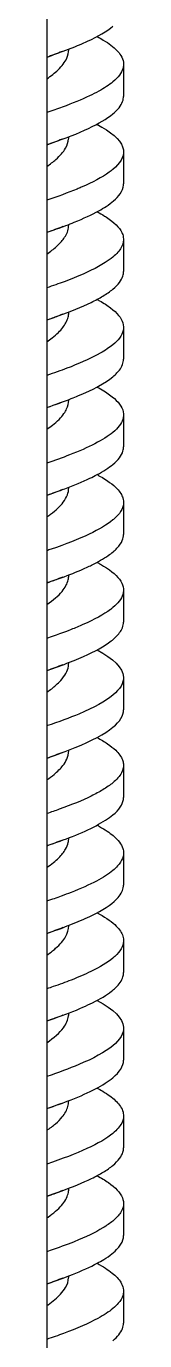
# Model space of a CAD drawing. Header units: millimetres. Extents: x 129 to 6329, y 33 to 3553.
# Drawn here: x 4577.4 to 4580.9, y 1307.8 to 1367.8 of the extents above; entities that cross this region are included whole.
import ezdxf

# ---------------------------------------------------------------- set-up
doc = ezdxf.new("R2010")
doc.units = ezdxf.units.MM
doc.layers.add('vistasIsometricas', color=255, linetype='Continuous')

msp = doc.modelspace()

# ---------------------------------------------------------------- linework, layer by layer
at = {"layer": 'vistasIsometricas', "extrusion": (0, 1, 0)}
for p, q in [((4577.379, 1483.204), (4577.379, 1143.298)), ((4578.379, 1366.773), (4578.379, 1366.793)), ((4580.879, 1366.103), (4580.879, 1364.639)), ((4578.379, 1362.773), (4578.379, 1362.793)), ((4580.879, 1362.103), (4580.879, 1360.639)), ((4578.379, 1358.773), (4578.379, 1358.793)), ((4580.879, 1358.103), (4580.879, 1356.639)), ((4578.379, 1354.773), (4578.379, 1354.793)), ((4580.879, 1354.103), (4580.879, 1352.639)), ((4578.379, 1350.773), (4578.379, 1350.793)), ((4580.879, 1350.103), (4580.879, 1348.639)), ((4578.379, 1346.773), (4578.379, 1346.793)), ((4580.879, 1346.103), (4580.879, 1344.639)), ((4578.379, 1342.773), (4578.379, 1342.793)), ((4580.879, 1342.103), (4580.879, 1340.639)), ((4578.379, 1338.773), (4578.379, 1338.793)), ((4580.879, 1338.103), (4580.879, 1336.639)), ((4578.379, 1334.773), (4578.379, 1334.793)), ((4580.879, 1334.103), (4580.879, 1332.639)), ((4578.379, 1330.773), (4578.379, 1330.793)), ((4580.879, 1330.103), (4580.879, 1328.639)), ((4578.379, 1326.773), (4578.379, 1326.793)), ((4580.879, 1326.103), (4580.879, 1324.639)), ((4578.379, 1322.773), (4578.379, 1322.793)), ((4580.879, 1322.103), (4580.879, 1320.639)), ((4578.379, 1318.773), (4578.379, 1318.793)), ((4580.879, 1318.103), (4580.879, 1316.639)), ((4578.379, 1314.773), (4578.379, 1314.793)), ((4580.879, 1314.103), (4580.879, 1312.639)), ((4578.379, 1310.773), (4578.379, 1310.793)), ((4580.879, 1310.103), (4580.879, 1308.639))]:
    msp.add_line(p, q, dxfattribs=at)
at = {"layer": 'vistasIsometricas'}
for points, knots in [([(4577.379, 1366.435), (4577.409, 1366.445), (4577.439, 1366.455), (4577.469, 1366.465), (4577.832, 1366.588), (4578.172, 1366.711), (4578.485, 1366.835), (4578.757, 1366.941), (4579.009, 1367.048), (4579.239, 1367.155), (4579.727, 1367.383), (4580.116, 1367.61), (4580.391, 1367.837)], [0.887093883, 0.887093883, 0.887093883, 0.887093883, 0.887137704, 0.887137704, 0.887137704, 0.887670431, 0.887670431, 0.887670431, 0.888132594, 0.888132594, 0.888132594, 0.889115516, 0.889115516, 0.889115516, 0.889115516]), ([(4579.672, 1367.371), (4579.774, 1367.317), (4579.869, 1367.263), (4580.217, 1367.05), (4580.424, 1366.893), (4580.648, 1366.658), (4580.708, 1366.582), (4580.88, 1366.303), (4580.911, 1366.101), (4580.817, 1365.803), (4580.766, 1365.708), (4580.618, 1365.509), (4580.516, 1365.405), (4580.391, 1365.302)], [2.8258067, 2.8258067, 2.8258067, 2.8258067, 2.8586987, 2.8586987, 2.9545273, 2.9545273, 3.0005941, 3.0005941, 3.1234548, 3.1234548, 3.1812966, 3.1812966, 3.2440969, 3.2440969, 3.2440969, 3.2440969]), ([(4577.379, 1365.44), (4577.578, 1365.575), (4577.749, 1365.711), (4578.075, 1366.024), (4578.209, 1366.2), (4578.349, 1366.509), (4578.379, 1366.641), (4578.379, 1366.773)], [-4.4399265, -4.4399265, -4.4399265, -4.4399265, -4.3768045, -4.3768045, -4.2943802, -4.2943802, -4.2329279, -4.2329279, -4.2329279, -4.2329279]), ([(4580.391, 1365.302), (4580.219, 1365.159), (4580.003, 1365.017), (4579.615, 1364.803), (4579.475, 1364.731), (4578.965, 1364.488), (4578.55, 1364.318), (4577.861, 1364.064), (4577.625, 1363.981), (4577.379, 1363.899)], [0.0000169, 0.0000169, 0.0000169, 0.0000169, 0.0861901, 0.0861901, 0.1297656, 0.1297656, 0.2335081, 0.2335081, 0.2836244, 0.2836244, 0.2836244, 0.2836244]), ([(4580.391, 1363.837), (4580.619, 1364.027), (4580.769, 1364.216), (4580.837, 1364.405), (4580.865, 1364.483), (4580.879, 1364.561), (4580.879, 1364.639)], [0.883335199, 0.883335199, 0.883335199, 0.883335199, 0.884153098, 0.884153098, 0.884153098, 0.884490093, 0.884490093, 0.884490093, 0.884490093]), ([(4577.379, 1362.435), (4577.437, 1362.454), (4577.495, 1362.474), (4578.216, 1362.721), (4578.797, 1362.947), (4579.75, 1363.396), (4580.123, 1363.616), (4580.391, 1363.837)], [2.9602465, 2.9602465, 2.9602465, 2.9602465, 2.972117, 2.972117, 3.1100595, 3.1100595, 3.244095, 3.244095, 3.244095, 3.244095]), ([(4579.656, 1363.371), (4580.318, 1363.016), (4580.719, 1362.671), (4580.838, 1362.334), (4580.859, 1362.274), (4580.872, 1362.215), (4580.877, 1362.155), (4580.9, 1361.863), (4580.726, 1361.579), (4580.391, 1361.301)], [0.113858945, 0.113858945, 0.113858945, 0.113858945, 0.114886935, 0.114886935, 0.114886935, 0.115070638, 0.115070638, 0.115070638, 0.115970911, 0.115970911, 0.115970911, 0.115970911]), ([(4577.379, 1361.44), (4577.535, 1361.546), (4577.673, 1361.652), (4577.988, 1361.929), (4578.135, 1362.099), (4578.316, 1362.412), (4578.363, 1362.555), (4578.378, 1362.723), (4578.379, 1362.748), (4578.379, 1362.773)], [-7.552938, -7.552938, -7.552938, -7.552938, -7.5035173, -7.5035173, -7.4241123, -7.4241123, -7.3576528, -7.3576528, -7.3459517, -7.3459517, -7.3459517, -7.3459517]), ([(4580.391, 1361.301), (4580.341, 1361.26), (4580.288, 1361.219), (4580.231, 1361.179), (4579.905, 1360.943), (4579.466, 1360.713), (4578.946, 1360.488), (4578.884, 1360.462), (4578.821, 1360.435), (4578.757, 1360.408), (4578.339, 1360.235), (4577.875, 1360.065), (4577.379, 1359.899)], [0.115970911, 0.115970911, 0.115970911, 0.115970911, 0.116104332, 0.116104332, 0.116104332, 0.116874386, 0.116874386, 0.116874386, 0.116965855, 0.116965855, 0.116965855, 0.117561568, 0.117561568, 0.117561568, 0.117561568]), ([(4577.379, 1358.435), (4577.687, 1358.538), (4577.978, 1358.641), (4578.382, 1358.794), (4578.508, 1358.843), (4579.059, 1359.066), (4579.434, 1359.239), (4579.872, 1359.481), (4579.986, 1359.549), (4580.215, 1359.7), (4580.327, 1359.782), (4580.551, 1359.974), (4580.652, 1360.083), (4580.817, 1360.326), (4580.868, 1360.459), (4580.879, 1360.607), (4580.879, 1360.623), (4580.879, 1360.639)], [1.3385889, 1.3385889, 1.3385889, 1.3385889, 1.4012895, 1.4012895, 1.4311052, 1.4311052, 1.5363956, 1.5363956, 1.5777087, 1.5777087, 1.6277195, 1.6277195, 1.6939858, 1.6939858, 1.7745694, 1.7745694, 1.784192, 1.784192, 1.784192, 1.784192]), ([(4579.672, 1359.371), (4579.794, 1359.306), (4579.907, 1359.241), (4580.01, 1359.176), (4580.04, 1359.157), (4580.07, 1359.138), (4580.098, 1359.12), (4580.45, 1358.887), (4580.684, 1358.657), (4580.798, 1358.429), (4580.831, 1358.362), (4580.854, 1358.295), (4580.867, 1358.228), (4580.898, 1358.064), (4580.868, 1357.9), (4580.777, 1357.738), (4580.696, 1357.592), (4580.565, 1357.446), (4580.391, 1357.302)], [0.12200987, 0.12200987, 0.12200987, 0.12200987, 0.12227146, 0.12227146, 0.12227146, 0.122347105, 0.122347105, 0.122347105, 0.123282943, 0.123282943, 0.123282943, 0.123558525, 0.123558525, 0.123558525, 0.124234981, 0.124234981, 0.124234981, 0.124845589, 0.124845589, 0.124845589, 0.124845589]), ([(4577.379, 1357.44), (4577.546, 1357.554), (4577.693, 1357.667), (4577.956, 1357.903), (4578.068, 1358.025), (4578.21, 1358.225), (4578.255, 1358.303), (4578.329, 1358.465), (4578.355, 1358.55), (4578.375, 1358.681), (4578.379, 1358.727), (4578.379, 1358.773)], [-8.1751028, -8.1751028, -8.1751028, -8.1751028, -8.122216, -8.122216, -8.0652544, -8.0652544, -8.0291501, -8.0291501, -7.9895422, -7.9895422, -7.9681751, -7.9681751, -7.9681751, -7.9681751]), ([(4580.391, 1357.302), (4580.288, 1357.217), (4580.17, 1357.132), (4580.037, 1357.048), (4579.672, 1356.815), (4579.196, 1356.585), (4578.632, 1356.357), (4578.485, 1356.298), (4578.332, 1356.238), (4578.173, 1356.179), (4577.922, 1356.085), (4577.656, 1355.992), (4577.379, 1355.899)], [0.124845589, 0.124845589, 0.124845589, 0.124845589, 0.125204065, 0.125204065, 0.125204065, 0.126191144, 0.126191144, 0.126191144, 0.126448692, 0.126448692, 0.126448692, 0.126857219, 0.126857219, 0.126857219, 0.126857219]), ([(4580.391, 1355.837), (4580.514, 1355.94), (4580.615, 1356.042), (4580.765, 1356.241), (4580.816, 1356.337), (4580.868, 1356.502), (4580.879, 1356.571), (4580.879, 1356.639)], [0.0000135, 0.0000135, 0.0000135, 0.0000135, 0.0621031, 0.0621031, 0.1204909, 0.1204909, 0.1620152, 0.1620152, 0.1620152, 0.1620152]), ([(4577.379, 1354.435), (4577.558, 1354.495), (4577.732, 1354.555), (4578.474, 1354.821), (4578.978, 1355.026), (4579.596, 1355.328), (4579.773, 1355.423), (4580.108, 1355.624), (4580.262, 1355.731), (4580.391, 1355.837)], [4.5828174, 4.5828174, 4.5828174, 4.5828174, 4.6193232, 4.6193232, 4.7442262, 4.7442262, 4.8019056, 4.8019056, 4.8664726, 4.8664726, 4.8664726, 4.8664726]), ([(4579.672, 1355.371), (4579.712, 1355.35), (4579.75, 1355.329), (4579.788, 1355.308), (4579.977, 1355.201), (4580.143, 1355.095), (4580.285, 1354.988), (4580.591, 1354.758), (4580.782, 1354.528), (4580.85, 1354.298), (4580.919, 1354.067), (4580.865, 1353.837), (4580.691, 1353.607), (4580.614, 1353.505), (4580.514, 1353.403), (4580.39, 1353.301)], [0.128908655, 0.128908655, 0.128908655, 0.128908655, 0.128999892, 0.128999892, 0.128999892, 0.129460225, 0.129460225, 0.129460225, 0.130455091, 0.130455091, 0.130455091, 0.131449963, 0.131449963, 0.131449963, 0.131890068, 0.131890068, 0.131890068, 0.131890068]), ([(4577.379, 1353.44), (4577.464, 1353.498), (4577.544, 1353.556), (4577.725, 1353.696), (4577.821, 1353.779), (4578.058, 1354.009), (4578.174, 1354.157), (4578.298, 1354.389), (4578.331, 1354.473), (4578.37, 1354.629), (4578.379, 1354.701), (4578.379, 1354.773)], [-8.7978829, -8.7978829, -8.7978829, -8.7978829, -8.770894, -8.770894, -8.7324721, -8.7324721, -8.6635621, -8.6635621, -8.6246161, -8.6246161, -8.5909486, -8.5909486, -8.5909486, -8.5909486]), ([(4580.39, 1353.301), (4580.235, 1353.173), (4580.044, 1353.045), (4579.819, 1352.916), (4579.458, 1352.71), (4579.009, 1352.505), (4578.485, 1352.299), (4578.424, 1352.274), (4578.361, 1352.25), (4578.298, 1352.226), (4578.011, 1352.117), (4577.704, 1352.008), (4577.379, 1351.899)], [0.13189007, 0.13189007, 0.13189007, 0.13189007, 0.132444856, 0.132444856, 0.132444856, 0.133335155, 0.133335155, 0.133335155, 0.133439726, 0.133439726, 0.133439726, 0.133911575, 0.133911575, 0.133911575, 0.133911575]), ([(4580.391, 1351.837), (4580.461, 1351.896), (4580.524, 1351.954), (4580.579, 1352.012), (4580.742, 1352.183), (4580.837, 1352.352), (4580.868, 1352.519), (4580.875, 1352.559), (4580.879, 1352.599), (4580.879, 1352.639)], [0.863265729, 0.863265729, 0.863265729, 0.863265729, 0.863491373, 0.863491373, 0.863491373, 0.864158798, 0.864158798, 0.864158798, 0.864320304, 0.864320304, 0.864320304, 0.864320304]), ([(4577.374, 1350.434), (4577.782, 1350.571), (4578.159, 1350.706), (4578.498, 1350.84), (4578.603, 1350.881), (4578.703, 1350.921), (4578.801, 1350.962), (4579.512, 1351.26), (4580.045, 1351.552), (4580.391, 1351.837)], [0.861516616, 0.861516616, 0.861516616, 0.861516616, 0.862010314, 0.862010314, 0.862010314, 0.862161695, 0.862161695, 0.862161695, 0.863265729, 0.863265729, 0.863265729, 0.863265729]), ([(4579.673, 1351.371), (4579.727, 1351.342), (4579.779, 1351.313), (4580.037, 1351.165), (4580.214, 1351.047), (4580.502, 1350.816), (4580.614, 1350.704), (4580.784, 1350.474), (4580.84, 1350.357), (4580.889, 1350.124), (4580.882, 1350.008), (4580.782, 1349.695), (4580.629, 1349.499), (4580.391, 1349.301)], [2.8256162, 2.8256162, 2.8256162, 2.8256162, 2.8432867, 2.8432867, 2.9149953, 2.9149953, 2.9832385, 2.9832385, 3.0542016, 3.0542016, 3.1243266, 3.1243266, 3.2438758, 3.2438758, 3.2438758, 3.2438758]), ([(4577.379, 1349.44), (4577.47, 1349.502), (4577.556, 1349.564), (4577.861, 1349.803), (4578.037, 1349.98), (4578.211, 1350.227), (4578.252, 1350.298), (4578.348, 1350.504), (4578.379, 1350.638), (4578.379, 1350.773)], [-6.9297128, -6.9297128, -6.9297128, -6.9297128, -6.9007228, -6.9007228, -6.8184768, -6.8184768, -6.7855458, -6.7855458, -6.722678, -6.722678, -6.722678, -6.722678]), ([(4580.391, 1349.301), (4580.181, 1349.128), (4579.907, 1348.956), (4579.241, 1348.611), (4578.851, 1348.44), (4578.09, 1348.145), (4577.746, 1348.022), (4577.379, 1347.899)], [0.000021, 0.000021, 0.000021, 0.000021, 0.1048828, 0.1048828, 0.2088461, 0.2088461, 0.2837663, 0.2837663, 0.2837663, 0.2837663]), ([(4580.391, 1347.837), (4580.638, 1348.042), (4580.792, 1348.246), (4580.87, 1348.513), (4580.879, 1348.576), (4580.879, 1348.639)], [0.0000174, 0.0000174, 0.0000174, 0.0000174, 0.1238916, 0.1238916, 0.1621334, 0.1621334, 0.1621334, 0.1621334]), ([(4577.379, 1346.435), (4577.384, 1346.436), (4577.39, 1346.438), (4577.676, 1346.534), (4577.943, 1346.629), (4578.624, 1346.884), (4579.008, 1347.044), (4579.458, 1347.26), (4579.567, 1347.315), (4579.961, 1347.526), (4580.202, 1347.681), (4580.391, 1347.837)], [2.9607007, 2.9607007, 2.9607007, 2.9607007, 2.9617792, 2.9617792, 3.0190599, 3.0190599, 3.1163352, 3.1163352, 3.1498196, 3.1498196, 3.2443014, 3.2443014, 3.2443014, 3.2443014]), ([(4579.672, 1347.371), (4579.712, 1347.35), (4579.75, 1347.329), (4579.788, 1347.308), (4580.133, 1347.114), (4580.4, 1346.92), (4580.583, 1346.726), (4580.716, 1346.586), (4580.805, 1346.445), (4580.848, 1346.305), (4580.876, 1346.215), (4580.885, 1346.125), (4580.876, 1346.035), (4580.852, 1345.805), (4580.705, 1345.575), (4580.441, 1345.345), (4580.425, 1345.33), (4580.408, 1345.316), (4580.391, 1345.301)], [0.140469301, 0.140469301, 0.140469301, 0.140469301, 0.140560582, 0.140560582, 0.140560582, 0.141398762, 0.141398762, 0.141398762, 0.142005676, 0.142005676, 0.142005676, 0.14239365, 0.14239365, 0.14239365, 0.143388518, 0.143388518, 0.143388518, 0.14345077, 0.14345077, 0.14345077, 0.14345077]), ([(4577.379, 1345.44), (4577.44, 1345.481), (4577.497, 1345.522), (4577.797, 1345.746), (4577.99, 1345.928), (4578.295, 1346.332), (4578.379, 1346.552), (4578.379, 1346.773)], [-10.043284, -10.043284, -10.043284, -10.043284, -10.0240791, -10.0240791, -9.9391583, -9.9391583, -9.8361975, -9.8361975, -9.8361975, -9.8361975]), ([(4580.391, 1345.301), (4580.13, 1345.086), (4579.767, 1344.87), (4579.313, 1344.654), (4578.828, 1344.424), (4578.241, 1344.194), (4577.571, 1343.964), (4577.508, 1343.942), (4577.444, 1343.921), (4577.379, 1343.899)], [0.143450772, 0.143450772, 0.143450772, 0.143450772, 0.144383394, 0.144383394, 0.144383394, 0.145378291, 0.145378291, 0.145378291, 0.145472336, 0.145472336, 0.145472336, 0.145472336]), ([(4577.379, 1342.435), (4577.555, 1342.494), (4577.726, 1342.553), (4578.267, 1342.747), (4578.614, 1342.881), (4579.103, 1343.092), (4579.269, 1343.168), (4579.719, 1343.389), (4579.972, 1343.534), (4580.34, 1343.79), (4580.473, 1343.901), (4580.693, 1344.131), (4580.774, 1344.251), (4580.861, 1344.46), (4580.879, 1344.55), (4580.879, 1344.639)], [1.3381814, 1.3381814, 1.3381814, 1.3381814, 1.3740715, 1.3740715, 1.4557085, 1.4557085, 1.5017811, 1.5017811, 1.5897046, 1.5897046, 1.6569418, 1.6569418, 1.7294054, 1.7294054, 1.7837902, 1.7837902, 1.7837902, 1.7837902]), ([(4579.672, 1343.371), (4579.726, 1343.343), (4579.777, 1343.314), (4579.827, 1343.286), (4580.23, 1343.055), (4580.522, 1342.825), (4580.695, 1342.595), (4580.867, 1342.365), (4580.919, 1342.134), (4580.849, 1341.904), (4580.788, 1341.703), (4580.633, 1341.502), (4580.391, 1341.301)], [0.146249605, 0.146249605, 0.146249605, 0.146249605, 0.146373141, 0.146373141, 0.146373141, 0.14736801, 0.14736801, 0.14736801, 0.148362906, 0.148362906, 0.148362906, 0.149231094, 0.149231094, 0.149231094, 0.149231094]), ([(4577.379, 1341.44), (4577.674, 1341.641), (4577.907, 1341.841), (4578.22, 1342.218), (4578.314, 1342.394), (4578.371, 1342.637), (4578.379, 1342.705), (4578.379, 1342.773), (4578.379, 1342.773), (4578.379, 1342.773)], [-10.6651688, -10.6651688, -10.6651688, -10.6651688, -10.5716294, -10.5716294, -10.4897021, -10.4897021, -10.4582132, -10.4582132, -10.4581237, -10.4581237, -10.4581237, -10.4581237]), ([(4580.391, 1341.301), (4580.355, 1341.272), (4580.318, 1341.243), (4580.279, 1341.214), (4579.971, 1340.983), (4579.548, 1340.753), (4579.026, 1340.523), (4578.856, 1340.448), (4578.675, 1340.373), (4578.485, 1340.299), (4578.146, 1340.165), (4577.776, 1340.032), (4577.379, 1339.899)], [0.149231096, 0.149231096, 0.149231096, 0.149231096, 0.149357772, 0.149357772, 0.149357772, 0.150352646, 0.150352646, 0.150352646, 0.150676179, 0.150676179, 0.150676179, 0.151252648, 0.151252648, 0.151252648, 0.151252648]), ([(4577.379, 1338.435), (4577.746, 1338.558), (4578.09, 1338.681), (4579.016, 1339.04), (4579.525, 1339.275), (4580.118, 1339.629), (4580.287, 1339.748), (4580.577, 1339.997), (4580.691, 1340.127), (4580.817, 1340.342), (4580.85, 1340.427), (4580.875, 1340.555), (4580.879, 1340.597), (4580.879, 1340.639)], [1.3386914, 1.3386914, 1.3386914, 1.3386914, 1.4135681, 1.4135681, 1.5565193, 1.5565193, 1.6284422, 1.6284422, 1.7072445, 1.7072445, 1.7588318, 1.7588318, 1.7845105, 1.7845105, 1.7845105, 1.7845105]), ([(4579.671, 1339.371), (4580.409, 1338.975), (4580.865, 1338.559), (4580.879, 1338.125), (4580.887, 1337.857), (4580.731, 1337.583), (4580.391, 1337.302)], [0.156380135, 0.156380135, 0.156380135, 0.156380135, 0.15795245, 0.15795245, 0.15795245, 0.15891923, 0.15891923, 0.15891923, 0.15891923]), ([(4577.379, 1337.44), (4577.537, 1337.547), (4577.677, 1337.655), (4577.878, 1337.832), (4577.95, 1337.903), (4578.21, 1338.19), (4578.329, 1338.406), (4578.375, 1338.673), (4578.379, 1338.723), (4578.379, 1338.773)], [-11.2875037, -11.2875037, -11.2875037, -11.2875037, -11.2374512, -11.2374512, -11.204784, -11.204784, -11.1038011, -11.1038011, -11.0804526, -11.0804526, -11.0804526, -11.0804526]), ([(4580.391, 1337.302), (4580.054, 1337.023), (4579.537, 1336.738), (4578.845, 1336.445), (4578.42, 1336.266), (4577.924, 1336.084), (4577.37, 1335.899)], [0.15891923, 0.15891923, 0.15891923, 0.15891923, 0.159875841, 0.159875841, 0.159875841, 0.160463634, 0.160463634, 0.160463634, 0.160463634]), ([(4577.374, 1334.435), (4577.85, 1334.594), (4578.286, 1334.752), (4578.672, 1334.909), (4579.44, 1335.222), (4580.021, 1335.532), (4580.391, 1335.837)], [0.839715139, 0.839715139, 0.839715139, 0.839715139, 0.840365368, 0.840365368, 0.840365368, 0.841658704, 0.841658704, 0.841658704, 0.841658704]), ([(4579.672, 1335.371), (4579.849, 1335.276), (4580.008, 1335.181), (4580.293, 1334.987), (4580.418, 1334.888), (4580.672, 1334.644), (4580.776, 1334.498), (4580.854, 1334.294), (4580.869, 1334.235), (4580.891, 1334.035), (4580.861, 1333.895), (4580.706, 1333.604), (4580.573, 1333.453), (4580.391, 1333.301)], [2.825854, 2.825854, 2.825854, 2.825854, 2.8834336, 2.8834336, 2.9434257, 2.9434257, 3.0317031, 3.0317031, 3.0674306, 3.0674306, 3.1525184, 3.1525184, 3.2440986, 3.2440986, 3.2440986, 3.2440986]), ([(4577.379, 1333.44), (4577.502, 1333.523), (4577.613, 1333.607), (4577.874, 1333.823), (4578.007, 1333.955), (4578.186, 1334.184), (4578.246, 1334.281), (4578.348, 1334.507), (4578.378, 1334.636), (4578.379, 1334.768), (4578.379, 1334.77), (4578.379, 1334.773)], [-9.4197688, -9.4197688, -9.4197688, -9.4197688, -9.3808889, -9.3808889, -9.3192942, -9.3192942, -9.2740823, -9.2740823, -9.2140688, -9.2140688, -9.212836, -9.212836, -9.212836, -9.212836]), ([(4580.391, 1333.301), (4580.263, 1333.196), (4580.112, 1333.091), (4579.777, 1332.889), (4579.599, 1332.794), (4578.993, 1332.497), (4578.505, 1332.298), (4577.767, 1332.031), (4577.576, 1331.965), (4577.379, 1331.899)], [0.0000247, 0.0000247, 0.0000247, 0.0000247, 0.0639294, 0.0639294, 0.12205, 0.12205, 0.2435164, 0.2435164, 0.2836763, 0.2836763, 0.2836763, 0.2836763]), ([(4580.391, 1331.837), (4580.676, 1332.073), (4580.838, 1332.308), (4580.877, 1332.576), (4580.879, 1332.608), (4580.879, 1332.639)], [0.0000208, 0.0000208, 0.0000208, 0.0000208, 0.1430404, 0.1430404, 0.1621849, 0.1621849, 0.1621849, 0.1621849]), ([(4577.379, 1330.435), (4577.8, 1330.576), (4578.192, 1330.718), (4578.957, 1331.022), (4579.319, 1331.185), (4579.938, 1331.511), (4580.193, 1331.674), (4580.391, 1331.837)], [2.9602296, 2.9602296, 2.9602296, 2.9602296, 3.0462684, 3.0462684, 3.1449297, 3.1449297, 3.2439938, 3.2439938, 3.2439938, 3.2439938]), ([(4579.672, 1331.371), (4579.712, 1331.35), (4579.75, 1331.329), (4579.788, 1331.308), (4580.034, 1331.169), (4580.241, 1331.031), (4580.406, 1330.892), (4580.639, 1330.696), (4580.787, 1330.501), (4580.848, 1330.305), (4580.858, 1330.27), (4580.866, 1330.236), (4580.872, 1330.201), (4580.906, 1329.971), (4580.818, 1329.741), (4580.611, 1329.511), (4580.548, 1329.441), (4580.475, 1329.371), (4580.391, 1329.302)], [0.163590791, 0.163590791, 0.163590791, 0.163590791, 0.163681973, 0.163681973, 0.163681973, 0.16428108, 0.16428108, 0.16428108, 0.165127059, 0.165127059, 0.165127059, 0.165275951, 0.165275951, 0.165275951, 0.166270825, 0.166270825, 0.166270825, 0.166572145, 0.166572145, 0.166572145, 0.166572145]), ([(4577.379, 1329.44), (4577.595, 1329.587), (4577.778, 1329.734), (4578.058, 1330.012), (4578.161, 1330.143), (4578.294, 1330.375), (4578.334, 1330.476), (4578.372, 1330.643), (4578.379, 1330.708), (4578.379, 1330.773)], [-12.5337011, -12.5337011, -12.5337011, -12.5337011, -12.4651005, -12.4651005, -12.4043213, -12.4043213, -12.3570721, -12.3570721, -12.3267289, -12.3267289, -12.3267289, -12.3267289]), ([(4580.391, 1329.302), (4580.197, 1329.141), (4579.946, 1328.981), (4579.644, 1328.82), (4579.316, 1328.646), (4578.927, 1328.472), (4578.485, 1328.299), (4578.342, 1328.242), (4578.193, 1328.186), (4578.04, 1328.13), (4577.829, 1328.053), (4577.608, 1327.976), (4577.379, 1327.899)], [0.166572145, 0.166572145, 0.166572145, 0.166572145, 0.167265714, 0.167265714, 0.167265714, 0.168017231, 0.168017231, 0.168017231, 0.16826059, 0.16826059, 0.16826059, 0.168593689, 0.168593689, 0.168593689, 0.168593689]), ([(4577.379, 1326.435), (4577.543, 1326.49), (4577.702, 1326.545), (4578.201, 1326.722), (4578.52, 1326.845), (4579.111, 1327.093), (4579.38, 1327.217), (4580.079, 1327.585), (4580.419, 1327.825), (4580.778, 1328.238), (4580.861, 1328.408), (4580.878, 1328.599), (4580.879, 1328.619), (4580.879, 1328.639)], [1.3384962, 1.3384962, 1.3384962, 1.3384962, 1.3718805, 1.3718805, 1.4462172, 1.4462172, 1.5220659, 1.5220659, 1.668728, 1.668728, 1.7721211, 1.7721211, 1.7842841, 1.7842841, 1.7842841, 1.7842841]), ([(4579.672, 1327.371), (4579.712, 1327.35), (4579.75, 1327.329), (4579.787, 1327.308), (4580.112, 1327.126), (4580.368, 1326.943), (4580.55, 1326.761), (4580.701, 1326.609), (4580.801, 1326.457), (4580.848, 1326.305), (4580.872, 1326.227), (4580.882, 1326.148), (4580.878, 1326.07), (4580.866, 1325.84), (4580.732, 1325.61), (4580.48, 1325.38), (4580.452, 1325.354), (4580.422, 1325.328), (4580.391, 1325.302)], [0.16937117, 0.16937117, 0.16937117, 0.16937117, 0.169462308, 0.169462308, 0.169462308, 0.17025034, 0.17025034, 0.17025034, 0.170907397, 0.170907397, 0.170907397, 0.171245227, 0.171245227, 0.171245227, 0.172240102, 0.172240102, 0.172240102, 0.172352486, 0.172352486, 0.172352486, 0.172352486]), ([(4577.379, 1325.44), (4577.53, 1325.543), (4577.665, 1325.646), (4577.888, 1325.84), (4577.979, 1325.93), (4578.129, 1326.107), (4578.19, 1326.193), (4578.332, 1326.444), (4578.379, 1326.608), (4578.379, 1326.773)], [-13.1551229, -13.1551229, -13.1551229, -13.1551229, -13.1070635, -13.1070635, -13.0649233, -13.0649233, -13.024881, -13.024881, -12.9481387, -12.9481387, -12.9481387, -12.9481387]), ([(4580.391, 1325.302), (4580.144, 1325.097), (4579.805, 1324.893), (4579.385, 1324.689), (4579.117, 1324.559), (4578.816, 1324.429), (4578.485, 1324.299), (4578.231, 1324.199), (4577.959, 1324.099), (4577.672, 1323.999), (4577.576, 1323.966), (4577.478, 1323.932), (4577.379, 1323.899)], [0.172352486, 0.172352486, 0.172352486, 0.172352486, 0.173234979, 0.173234979, 0.173234979, 0.173797576, 0.173797576, 0.173797576, 0.174229873, 0.174229873, 0.174229873, 0.17437411, 0.17437411, 0.17437411, 0.17437411]), ([(4577.379, 1322.435), (4577.495, 1322.474), (4577.609, 1322.513), (4578.204, 1322.721), (4578.641, 1322.89), (4579.182, 1323.128), (4579.33, 1323.197), (4579.817, 1323.44), (4580.105, 1323.613), (4580.392, 1323.837), (4580.45, 1323.887), (4580.685, 1324.107), (4580.801, 1324.277), (4580.87, 1324.511), (4580.879, 1324.575), (4580.879, 1324.638), (4580.879, 1324.639), (4580.879, 1324.639)], [2.9600869, 2.9600869, 2.9600869, 2.9600869, 2.9837449, 2.9837449, 3.0863627, 3.0863627, 3.1281933, 3.1281933, 3.2335145, 3.2335145, 3.2637327, 3.2637327, 3.3671601, 3.3671601, 3.4054728, 3.4054728, 3.4057474, 3.4057474, 3.4057474, 3.4057474]), ([(4579.671, 1323.371), (4580.448, 1322.953), (4580.845, 1322.548), (4580.877, 1322.156), (4580.901, 1321.864), (4580.726, 1321.579), (4580.391, 1321.301)], [0.171800962, 0.171800962, 0.171800962, 0.171800962, 0.173043389, 0.173043389, 0.173043389, 0.173967856, 0.173967856, 0.173967856, 0.173967856]), ([(4577.379, 1321.44), (4577.712, 1321.667), (4577.966, 1321.893), (4578.271, 1322.303), (4578.35, 1322.485), (4578.377, 1322.702), (4578.379, 1322.738), (4578.379, 1322.773)], [-13.7775856, -13.7775856, -13.7775856, -13.7775856, -13.6717666, -13.6717666, -13.5869027, -13.5869027, -13.570422, -13.570422, -13.570422, -13.570422]), ([(4580.391, 1321.301), (4580.034, 1321.006), (4579.495, 1320.719), (4578.833, 1320.44), (4578.396, 1320.256), (4577.908, 1320.076), (4577.383, 1319.899)], [0.173967856, 0.173967856, 0.173967856, 0.173967856, 0.17495071, 0.17495071, 0.17495071, 0.175598288, 0.175598288, 0.175598288, 0.175598288]), ([(4577.378, 1318.435), (4577.775, 1318.568), (4578.146, 1318.701), (4578.485, 1318.834), (4579.335, 1319.169), (4579.987, 1319.503), (4580.391, 1319.837)], [0.817729737, 0.817729737, 0.817729737, 0.817729737, 0.818306252, 0.818306252, 0.818306252, 0.819751336, 0.819751336, 0.819751336, 0.819751336]), ([(4579.672, 1319.371), (4579.763, 1319.322), (4579.849, 1319.274), (4580.047, 1319.155), (4580.152, 1319.086), (4580.441, 1318.875), (4580.592, 1318.733), (4580.822, 1318.423), (4580.883, 1318.255), (4580.876, 1317.982), (4580.848, 1317.877), (4580.715, 1317.615), (4580.58, 1317.458), (4580.391, 1317.301)], [2.8260251, 2.8260251, 2.8260251, 2.8260251, 2.8555912, 2.8555912, 2.8978013, 2.8978013, 2.9835033, 2.9835033, 3.0856146, 3.0856146, 3.1492897, 3.1492897, 3.2442866, 3.2442866, 3.2442866, 3.2442866]), ([(4577.379, 1317.44), (4577.528, 1317.541), (4577.661, 1317.642), (4577.895, 1317.846), (4577.996, 1317.948), (4578.209, 1318.207), (4578.297, 1318.364), (4578.367, 1318.605), (4578.379, 1318.689), (4578.379, 1318.773)], [-11.9097521, -11.9097521, -11.9097521, -11.9097521, -11.8625507, -11.8625507, -11.815129, -11.815129, -11.7418555, -11.7418555, -11.702783, -11.702783, -11.702783, -11.702783]), ([(4580.391, 1317.301), (4580.109, 1317.069), (4579.711, 1316.837), (4578.695, 1316.369), (4578.08, 1316.134), (4577.379, 1315.899)], [0.0000157, 0.0000157, 0.0000157, 0.0000157, 0.1410526, 0.1410526, 0.2839116, 0.2839116, 0.2839116, 0.2839116]), ([(4580.391, 1315.837), (4580.52, 1315.944), (4580.624, 1316.051), (4580.773, 1316.254), (4580.822, 1316.35), (4580.87, 1316.51), (4580.879, 1316.575), (4580.879, 1316.639)], [0.0000258, 0.0000258, 0.0000258, 0.0000258, 0.0648288, 0.0648288, 0.1229441, 0.1229441, 0.1620372, 0.1620372, 0.1620372, 0.1620372]), ([(4577.379, 1314.435), (4577.606, 1314.511), (4577.824, 1314.587), (4578.563, 1314.857), (4579.03, 1315.05), (4579.618, 1315.339), (4579.794, 1315.435), (4580.12, 1315.632), (4580.267, 1315.735), (4580.391, 1315.837)], [20.8015817, 20.8015817, 20.8015817, 20.8015817, 20.8478422, 20.8478422, 20.9652419, 20.9652419, 21.0230963, 21.0230963, 21.0852062, 21.0852062, 21.0852062, 21.0852062]), ([(4579.672, 1315.371), (4579.866, 1315.267), (4580.039, 1315.163), (4580.189, 1315.058), (4580.515, 1314.83), (4580.732, 1314.599), (4580.826, 1314.367), (4580.918, 1314.139), (4580.891, 1313.909), (4580.74, 1313.677), (4580.659, 1313.552), (4580.542, 1313.427), (4580.39, 1313.301)], [0.187608691, 0.187608691, 0.187608691, 0.187608691, 0.188071723, 0.188071723, 0.188071723, 0.189082239, 0.189082239, 0.189082239, 0.190078678, 0.190078678, 0.190078678, 0.190614391, 0.190614391, 0.190614391, 0.190614391]), ([(4577.379, 1313.44), (4577.398, 1313.453), (4577.416, 1313.466), (4577.689, 1313.657), (4577.896, 1313.835), (4578.203, 1314.192), (4578.304, 1314.37), (4578.369, 1314.623), (4578.379, 1314.698), (4578.379, 1314.773)], [-15.0236346, -15.0236346, -15.0236346, -15.0236346, -15.0176838, -15.0176838, -14.934569, -14.934569, -14.8515716, -14.8515716, -14.8166131, -14.8166131, -14.8166131, -14.8166131]), ([(4580.39, 1313.301), (4580.264, 1313.197), (4580.113, 1313.092), (4579.938, 1312.986), (4579.593, 1312.778), (4579.155, 1312.569), (4578.634, 1312.358), (4578.583, 1312.337), (4578.531, 1312.317), (4578.478, 1312.296), (4578.142, 1312.164), (4577.774, 1312.032), (4577.379, 1311.899)], [0.190614394, 0.190614394, 0.190614394, 0.190614394, 0.191061624, 0.191061624, 0.191061624, 0.191944374, 0.191944374, 0.191944374, 0.192031571, 0.192031571, 0.192031571, 0.192583858, 0.192583858, 0.192583858, 0.192583858]), ([(4577.379, 1310.435), (4577.622, 1310.516), (4577.854, 1310.598), (4578.239, 1310.739), (4578.395, 1310.799), (4578.979, 1311.031), (4579.358, 1311.202), (4579.784, 1311.431), (4579.883, 1311.488), (4580.254, 1311.716), (4580.471, 1311.887), (4580.675, 1312.119), (4580.721, 1312.18), (4580.839, 1312.374), (4580.879, 1312.506), (4580.879, 1312.639)], [15.9360965, 15.9360965, 15.9360965, 15.9360965, 15.9855433, 15.9855433, 16.0218196, 16.0218196, 16.1261594, 16.1261594, 16.1606387, 16.1606387, 16.2644183, 16.2644183, 16.3012656, 16.3012656, 16.3818055, 16.3818055, 16.3818055, 16.3818055]), ([(4579.672, 1311.371), (4579.946, 1311.225), (4580.178, 1311.077), (4580.364, 1310.927), (4580.537, 1310.787), (4580.669, 1310.646), (4580.756, 1310.504), (4580.81, 1310.415), (4580.847, 1310.326), (4580.866, 1310.236), (4580.912, 1310.009), (4580.84, 1309.779), (4580.642, 1309.546), (4580.573, 1309.465), (4580.489, 1309.383), (4580.39, 1309.301)], [0.194417869, 0.194417869, 0.194417869, 0.194417869, 0.195071801, 0.195071801, 0.195071801, 0.19568235, 0.19568235, 0.19568235, 0.196063982, 0.196063982, 0.196063982, 0.197028788, 0.197028788, 0.197028788, 0.197363656, 0.197363656, 0.197363656, 0.197363656]), ([(4577.379, 1309.44), (4577.399, 1309.454), (4577.419, 1309.467), (4577.664, 1309.639), (4577.851, 1309.797), (4578.091, 1310.057), (4578.168, 1310.158), (4578.316, 1310.41), (4578.366, 1310.559), (4578.378, 1310.731), (4578.379, 1310.752), (4578.379, 1310.773)], [-15.6452222, -15.6452222, -15.6452222, -15.6452222, -15.6388358, -15.6388358, -15.565201, -15.565201, -15.5179753, -15.5179753, -15.4481566, -15.4481566, -15.4382579, -15.4382579, -15.4382579, -15.4382579]), ([(4580.39, 1309.301), (4580.212, 1309.154), (4579.985, 1309.005), (4579.709, 1308.855), (4579.291, 1308.628), (4578.762, 1308.398), (4578.134, 1308.165), (4577.896, 1308.076), (4577.644, 1307.988), (4577.379, 1307.899)], [0.197363658, 0.197363658, 0.197363658, 0.197363658, 0.197968402, 0.197968402, 0.197968402, 0.19888468, 0.19888468, 0.19888468, 0.199231913, 0.199231913, 0.199231913, 0.199231913]), ([(4580.391, 1307.837), (4580.611, 1308.02), (4580.758, 1308.202), (4580.863, 1308.47), (4580.879, 1308.554), (4580.879, 1308.639)], [0.0000102, 0.0000102, 0.0000102, 0.0000102, 0.1106633, 0.1106633, 0.1620722, 0.1620722, 0.1620722, 0.1620722])]:
    msp.add_open_spline(points, degree=3, knots=knots, dxfattribs=at)
for points in [[(4578.084, 1366.682), (4577.847, 1366.594), (4577.612, 1366.506), (4577.379, 1366.417)], [(4577.576, 1363.965), (4577.576, 1363.965), (4577.576, 1363.965), (4577.576, 1363.965)], [(4577.968, 1364.104), (4577.968, 1364.104), (4577.968, 1364.104), (4577.968, 1364.104)], [(4578.083, 1362.682), (4577.847, 1362.594), (4577.612, 1362.506), (4577.379, 1362.417)], [(4577.576, 1359.966), (4577.576, 1359.966), (4577.576, 1359.966), (4577.576, 1359.966)], [(4577.968, 1360.104), (4577.968, 1360.104), (4577.968, 1360.104), (4577.968, 1360.104)], [(4578.113, 1358.693), (4577.867, 1358.602), (4577.622, 1358.51), (4577.379, 1358.417)], [(4577.967, 1356.104), (4577.967, 1356.104), (4577.968, 1356.104), (4577.968, 1356.104)], [(4577.576, 1355.966), (4577.576, 1355.966), (4577.576, 1355.966), (4577.576, 1355.966)], [(4578.113, 1354.693), (4577.867, 1354.602), (4577.622, 1354.51), (4577.379, 1354.417)], [(4577.576, 1351.966), (4577.576, 1351.966), (4577.576, 1351.966), (4577.576, 1351.966)], [(4577.968, 1352.104), (4577.968, 1352.104), (4577.968, 1352.104), (4577.968, 1352.104)], [(4578.033, 1350.663), (4577.814, 1350.582), (4577.596, 1350.5), (4577.379, 1350.417)], [(4578.112, 1350.692), (4578.112, 1350.692), (4578.112, 1350.692), (4578.112, 1350.692)], [(4577.576, 1347.965), (4577.576, 1347.965), (4577.576, 1347.965), (4577.576, 1347.965)], [(4577.968, 1348.104), (4577.968, 1348.104), (4577.968, 1348.104), (4577.968, 1348.104)], [(4578.112, 1346.692), (4577.866, 1346.601), (4577.622, 1346.51), (4577.379, 1346.417)], [(4577.968, 1344.104), (4577.968, 1344.104), (4577.968, 1344.104), (4577.968, 1344.104)], [(4578.112, 1342.692), (4577.866, 1342.602), (4577.622, 1342.51), (4577.379, 1342.417)], [(4577.576, 1339.966), (4577.576, 1339.966), (4577.576, 1339.966), (4577.576, 1339.966)], [(4577.968, 1340.104), (4577.968, 1340.104), (4577.968, 1340.104), (4577.968, 1340.104)], [(4578.113, 1338.693), (4577.867, 1338.602), (4577.622, 1338.51), (4577.379, 1338.417)], [(4580.391, 1335.837), (4580.717, 1336.108), (4580.878, 1336.375), (4580.878, 1336.639)], [(4578.113, 1334.693), (4577.867, 1334.602), (4577.622, 1334.51), (4577.379, 1334.417)], [(4578.112, 1330.692), (4577.866, 1330.601), (4577.622, 1330.51), (4577.379, 1330.417)], [(4577.576, 1327.966), (4577.576, 1327.966), (4577.576, 1327.966), (4577.575, 1327.966)], [(4577.967, 1328.104), (4577.967, 1328.104), (4577.968, 1328.104), (4577.968, 1328.104)], [(4578.112, 1326.692), (4577.866, 1326.601), (4577.622, 1326.51), (4577.379, 1326.417)], [(4577.576, 1323.966), (4577.576, 1323.966), (4577.576, 1323.966), (4577.576, 1323.966)], [(4577.968, 1324.104), (4577.968, 1324.104), (4577.968, 1324.104), (4577.968, 1324.104)], [(4578.112, 1322.692), (4577.866, 1322.602), (4577.622, 1322.51), (4577.379, 1322.417)], [(4580.391, 1319.837), (4580.714, 1320.105), (4580.878, 1320.372), (4580.879, 1320.639)], [(4577.968, 1320.104), (4577.968, 1320.104), (4577.968, 1320.104), (4577.968, 1320.104)], [(4577.576, 1319.965), (4577.576, 1319.965), (4577.576, 1319.965), (4577.576, 1319.965)], [(4578.041, 1318.666), (4577.819, 1318.584), (4577.598, 1318.501), (4577.379, 1318.417)], [(4578.113, 1314.693), (4577.867, 1314.602), (4577.622, 1314.51), (4577.379, 1314.417)], [(4577.576, 1311.966), (4577.576, 1311.966), (4577.576, 1311.966), (4577.576, 1311.966)], [(4577.968, 1312.104), (4577.968, 1312.104), (4577.968, 1312.104), (4577.968, 1312.104)], [(4578.112, 1310.692), (4577.866, 1310.602), (4577.622, 1310.51), (4577.379, 1310.417)], [(4577.576, 1307.966), (4577.576, 1307.966), (4577.576, 1307.966), (4577.576, 1307.966)]]:
    msp.add_open_spline(points, degree=3, dxfattribs=at)

doc.saveas('drawing.dxf')
